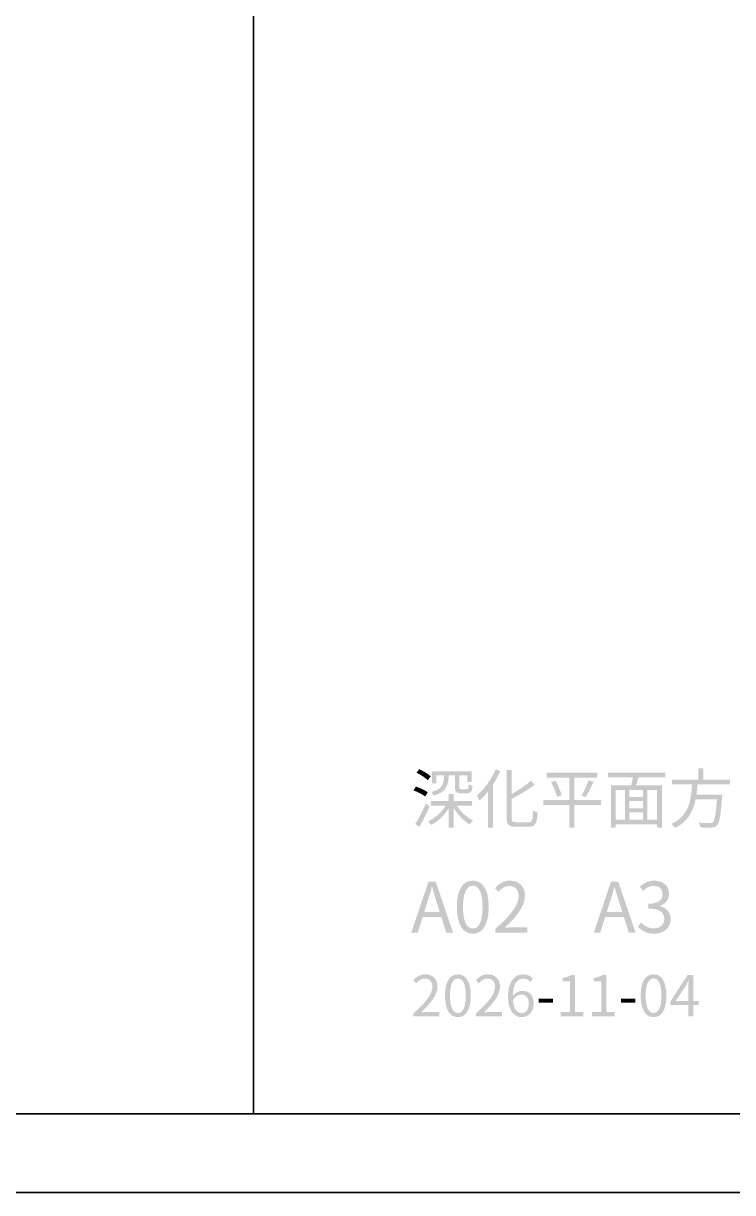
# Model space of a CAD drawing. Header units: millimetres. Extents: x -4600 to 229000, y -4300 to 19460.
# Drawn here: x 56231 to 59834, y -4300 to 1640 of the extents above; entities that cross this region are included whole.
import ezdxf

# ---------------------------------------------------------------- set-up
doc = ezdxf.new("R2010")
doc.units = ezdxf.units.MM
doc.header["$LTSCALE"] = 100
doc.layers.add('A-NOTE', color=7, linetype='Continuous', lineweight=18)
doc.layers.add('A-SHEET', color=7, linetype='Continuous', lineweight=35)

# ---------------------------------------------------------------- blocks, each defined once
blk = doc.blocks.new('A02_SHEET')
at = {"layer": 'A-NOTE'}
h = blk.add_hatch(color=256, dxfattribs=at)
edge = h.paths.add_edge_path()
edge.add_spline(control_points=[(18228.2, -2166.6), (18248.8, -2176.4), (18273.3, -2192.8), (18285.5, -2204.9)], knot_values=[0, 0, 0, 0, 1, 1, 1, 1], degree=3, periodic=0)
edge.add_line((18285.5, -2204.9), (18300.5, -2184.9))
edge.add_spline(control_points=[(18300.5, -2184.9), (18288.1, -2173.1), (18262.5, -2158.1), (18242.2, -2148.9)], knot_values=[0, 0, 0, 0, 1, 1, 1, 1], degree=3, periodic=0)
edge.add_line((18242.2, -2148.9), (18228.2, -2166.6))
h = blk.add_hatch(color=256, dxfattribs=at)
edge = h.paths.add_edge_path()
edge.add_line((18307.7, -2159.4), (18307.7, -2219.9))
edge.add_line((18307.7, -2219.9), (18329.7, -2219.9))
edge.add_line((18329.7, -2219.9), (18329.7, -2180.3))
edge.add_line((18329.7, -2180.3), (18369.3, -2180.3))
edge.add_spline(control_points=[(18369.3, -2180.3), (18366.7, -2228.8), (18356.2, -2252), (18302.8, -2264.5)], knot_values=[0, 0, 0, 0, 1, 1, 1, 1], degree=3, periodic=0)
edge.add_spline(control_points=[(18302.8, -2264.5), (18306.7, -2269.1), (18313, -2277.6), (18314.9, -2283.1)], knot_values=[0, 0, 0, 0, 1, 1, 1, 1], degree=3, periodic=0)
edge.add_spline(control_points=[(18314.9, -2283.1), (18375.8, -2267.1), (18388.9, -2237.3), (18392.5, -2180.3)], knot_values=[0, 0, 0, 0, 1, 1, 1, 1], degree=3, periodic=0)
edge.add_line((18392.5, -2180.3), (18424, -2180.3))
edge.add_line((18424, -2180.3), (18424, -2242.5))
edge.add_spline(control_points=[(18424, -2242.5), (18424, -2265.1), (18429.5, -2271), (18453.4, -2271), (18457.7, -2271), (18481.6, -2271), (18486.8, -2271), (18504.5, -2271), (18510.7, -2263.5), (18513.3, -2233.4)], knot_values=[0, 0, 0, 0, 1, 1, 1, 2, 2, 2, 3, 3, 3, 3], degree=3, periodic=0)
edge.add_spline(control_points=[(18513.3, -2233.4), (18506.8, -2231.7), (18497.6, -2228.8), (18493, -2225.2)], knot_values=[0, 0, 0, 0, 1, 1, 1, 1], degree=3, periodic=0)
edge.add_spline(control_points=[(18493, -2225.2), (18492.1, -2247.4), (18490.8, -2250.7), (18483.9, -2250.7), (18479, -2250.7), (18460, -2250.7), (18456.4, -2250.7), (18447.9, -2250.7), (18446.5, -2249.4), (18446.5, -2242.2)], knot_values=[0, 0, 0, 0, 1, 1, 1, 2, 2, 2, 3, 3, 3, 3], degree=3, periodic=0)
edge.add_line((18446.5, -2242.2), (18446.5, -2180.3))
edge.add_line((18446.5, -2180.3), (18486.2, -2180.3))
edge.add_line((18486.2, -2180.3), (18486.2, -2214.1))
edge.add_line((18486.2, -2214.1), (18508.8, -2214.1))
edge.add_line((18508.8, -2214.1), (18508.8, -2159.4))
edge.add_line((18508.8, -2159.4), (18307.7, -2159.4))
h = blk.add_hatch(color=256, dxfattribs=at)
edge = h.paths.add_edge_path()
edge.add_spline(control_points=[(18629.9, -2149.9), (18608.3, -2201.9), (18572, -2251.7), (18534.3, -2283.1)], knot_values=[0, 0, 0, 0, 1, 1, 1, 1], degree=3, periodic=0)
edge.add_spline(control_points=[(18534.3, -2283.1), (18538.9, -2289), (18546.4, -2301.8), (18549, -2308)], knot_values=[0, 0, 0, 0, 1, 1, 1, 1], degree=3, periodic=0)
edge.add_spline(control_points=[(18549, -2308), (18563.8, -2294.6), (18578.5, -2278.9), (18592.3, -2261.2)], knot_values=[0, 0, 0, 0, 1, 1, 1, 1], degree=3, periodic=0)
edge.add_line((18592.3, -2261.2), (18592.3, -2445.5))
edge.add_line((18592.3, -2445.5), (18616.8, -2445.5))
edge.add_line((18616.8, -2445.5), (18616.8, -2226.8))
edge.add_spline(control_points=[(18616.8, -2226.8), (18630.9, -2204.9), (18643.7, -2181.6), (18653.8, -2158.1)], knot_values=[0, 0, 0, 0, 1, 1, 1, 1], degree=3, periodic=0)
edge.add_line((18653.8, -2158.1), (18629.9, -2149.9))
h = blk.add_hatch(color=256, dxfattribs=at)
edge = h.paths.add_edge_path()
edge.add_spline(control_points=[(18809.7, -2207.2), (18785.8, -2229.4), (18748.1, -2254.7), (18711.4, -2275.3)], knot_values=[0, 0, 0, 0, 1, 1, 1, 1], degree=3, periodic=0)
edge.add_line((18711.4, -2275.3), (18711.4, -2152.8))
edge.add_line((18711.4, -2152.8), (18686.5, -2152.8))
edge.add_line((18686.5, -2152.8), (18686.5, -2395.4))
edge.add_spline(control_points=[(18686.5, -2395.4), (18686.5, -2431.8), (18697, -2441.3), (18731.4, -2441.3), (18738.9, -2441.3), (18790.7, -2441.3), (18798.9, -2441.3), (18833.2, -2441.3), (18840.1, -2422.6), (18844, -2368.9)], knot_values=[0, 0, 0, 0, 1, 1, 1, 2, 2, 2, 3, 3, 3, 3], degree=3, periodic=0)
edge.add_spline(control_points=[(18844, -2368.9), (18836.8, -2367.6), (18827, -2363), (18820.8, -2358.4)], knot_values=[0, 0, 0, 0, 1, 1, 1, 1], degree=3, periodic=0)
edge.add_spline(control_points=[(18820.8, -2358.4), (18818.5, -2406.2), (18815.9, -2418.4), (18797.5, -2418.4), (18786.7, -2418.4), (18741.9, -2418.4), (18733.4, -2418.4), (18715, -2418.4), (18711.4, -2414.4), (18711.4, -2396.1)], knot_values=[0, 0, 0, 0, 1, 1, 1, 2, 2, 2, 3, 3, 3, 3], degree=3, periodic=0)
edge.add_line((18711.4, -2396.1), (18711.4, -2300.2))
edge.add_spline(control_points=[(18711.4, -2300.2), (18752, -2278.9), (18796.2, -2253.7), (18827.3, -2228.1)], knot_values=[0, 0, 0, 0, 1, 1, 1, 1], degree=3, periodic=0)
edge.add_line((18827.3, -2228.1), (18809.7, -2207.2))
h = blk.add_hatch(color=256, dxfattribs=at)
h.paths.add_polyline_path([(18871.9, -2306.1), (18871.9, -2330.6), (19005.1, -2330.6), (19005.1, -2445.9), (19030.7, -2445.9), (19030.7, -2330.6), (19165.6, -2330.6), (19165.6, -2306.1), (19030.7, -2306.1), (19030.7, -2191.5), (19147.2, -2191.5), (19147.2, -2166.9), (18889.2, -2166.9), (18889.2, -2191.5), (19005.1, -2191.5), (19005.1, -2306.1), (18871.9, -2306.1)])
edge = h.paths.add_edge_path(flags=0)
edge.add_spline(control_points=[(19102, -2205.5), (19093.9, -2229.4), (19078.8, -2262.8), (19066.4, -2283.5)], knot_values=[0, 0, 0, 0, 1, 1, 1, 1], degree=3, periodic=0)
edge.add_line((19066.4, -2283.5), (19087.6, -2290.3))
edge.add_spline(control_points=[(19087.6, -2290.3), (19100.4, -2270.7), (19115.8, -2239.3), (19127.9, -2212.7)], knot_values=[0, 0, 0, 0, 1, 1, 1, 1], degree=3, periodic=0)
edge.add_line((19127.9, -2212.7), (19102, -2205.5))
edge = h.paths.add_edge_path(flags=0)
edge.add_spline(control_points=[(18911.8, -2213.7), (18924.6, -2238), (18937.4, -2269.7), (18941.9, -2289.4)], knot_values=[0, 0, 0, 0, 1, 1, 1, 1], degree=3, periodic=0)
edge.add_line((18941.9, -2289.4), (18965.2, -2281.2))
edge.add_spline(control_points=[(18965.2, -2281.2), (18960.6, -2262.2), (18947.2, -2230.8), (18934.1, -2207.2)], knot_values=[0, 0, 0, 0, 1, 1, 1, 1], degree=3, periodic=0)
edge.add_line((18934.1, -2207.2), (18911.8, -2213.7))
h = blk.add_hatch(color=256, dxfattribs=at)
edge = h.paths.add_edge_path()
edge.add_line((19201.3, -2166.6), (19201.3, -2190.2))
edge.add_line((19201.3, -2190.2), (19327.6, -2190.2))
edge.add_spline(control_points=[(19327.6, -2190.2), (19325.3, -2203.6), (19321.7, -2219), (19318.5, -2231.4)], knot_values=[0, 0, 0, 0, 1, 1, 1, 1], degree=3, periodic=0)
edge.add_line((19318.5, -2231.4), (19216.3, -2231.4))
edge.add_line((19216.3, -2231.4), (19216.3, -2446.2))
edge.add_line((19216.3, -2446.2), (19239.9, -2446.2))
edge.add_line((19239.9, -2446.2), (19239.9, -2428.8))
edge.add_line((19239.9, -2428.8), (19450.8, -2428.8))
edge.add_line((19450.8, -2428.8), (19450.8, -2446.2))
edge.add_line((19450.8, -2446.2), (19475.6, -2446.2))
edge.add_line((19475.6, -2446.2), (19475.6, -2231.4))
edge.add_line((19475.6, -2231.4), (19343.7, -2231.4))
edge.add_line((19343.7, -2231.4), (19356.5, -2190.2))
edge.add_line((19356.5, -2190.2), (19491.7, -2190.2))
edge.add_line((19491.7, -2190.2), (19491.7, -2166.6))
edge.add_line((19491.7, -2166.6), (19201.3, -2166.6))
h.paths.add_polyline_path([(19450.8, -2405.9), (19401.6, -2405.9), (19401.6, -2254.3), (19450.8, -2254.3), (19450.8, -2405.9)], flags=0)
h.paths.add_polyline_path([(19239.9, -2405.9), (19239.9, -2254.3), (19287, -2254.3), (19287, -2405.9), (19239.9, -2405.9)], flags=0)
h.paths.add_polyline_path([(19309.6, -2367.6), (19379, -2367.6), (19379, -2405.9), (19309.6, -2405.9), (19309.6, -2367.6)], flags=0)
h.paths.add_polyline_path([(19309.6, -2310.6), (19379, -2310.6), (19379, -2347.6), (19309.6, -2347.6), (19309.6, -2310.6)], flags=0)
h.paths.add_polyline_path([(19309.6, -2290.7), (19309.6, -2254.3), (19379, -2254.3), (19379, -2290.7), (19309.6, -2290.7)], flags=0)
h = blk.add_hatch(color=256, dxfattribs=at)
edge = h.paths.add_edge_path()
edge.add_line((19659.6, -2144), (19659.6, -2201.6))
edge.add_line((19659.6, -2201.6), (19527, -2201.6))
edge.add_line((19527, -2201.6), (19527, -2225.2))
edge.add_line((19527, -2225.2), (19627.9, -2225.2))
edge.add_spline(control_points=[(19627.9, -2225.2), (19624.3, -2300.8), (19614.8, -2385.9), (19523.4, -2427.5)], knot_values=[0, 0, 0, 0, 1, 1, 1, 1], degree=3, periodic=0)
edge.add_spline(control_points=[(19523.4, -2427.5), (19530, -2432.4), (19537.5, -2441.3), (19541.4, -2447.5)], knot_values=[0, 0, 0, 0, 1, 1, 1, 1], degree=3, periodic=0)
edge.add_spline(control_points=[(19541.4, -2447.5), (19608.2, -2415.4), (19634.4, -2361.1), (19646.2, -2302.5)], knot_values=[0, 0, 0, 0, 1, 1, 1, 1], degree=3, periodic=0)
edge.add_line((19646.2, -2302.5), (19754.6, -2302.5))
edge.add_spline(control_points=[(19754.6, -2302.5), (19749.4, -2378.1), (19742.8, -2410.5), (19733.3, -2419), (19729.4, -2422.6), (19725.1, -2422.9), (19717.6, -2422.9), (19709.1, -2422.9), (19685.8, -2422.6), (19662.3, -2420.7)], knot_values=[0, 0, 0, 0, 1, 1, 1, 2, 2, 2, 3, 3, 3, 3], degree=3, periodic=0)
edge.add_spline(control_points=[(19662.3, -2420.7), (19667.2, -2427.5), (19670.5, -2437.7), (19671.1, -2444.6)], knot_values=[0, 0, 0, 0, 1, 1, 1, 1], degree=3, periodic=0)
edge.add_spline(control_points=[(19671.1, -2444.6), (19693, -2445.9), (19715, -2446.2), (19726.1, -2445.5), (19738.9, -2444.9), (19746.7, -2442.3), (19754.3, -2434.4), (19767, -2421.3), (19773.9, -2385), (19780.5, -2291)], knot_values=[0, 0, 0, 0, 1, 1, 1, 2, 2, 2, 3, 3, 3, 3], degree=3, periodic=0)
edge.add_spline(control_points=[(19780.5, -2291), (19781.1, -2287.1), (19781.4, -2278.9), (19781.4, -2278.9)], knot_values=[0, 0, 0, 0, 1, 1, 1, 1], degree=3, periodic=0)
edge.add_line((19781.4, -2278.9), (19650.2, -2278.9))
edge.add_spline(control_points=[(19650.2, -2278.9), (19652.4, -2260.9), (19654.1, -2242.9), (19655.1, -2225.2)], knot_values=[0, 0, 0, 0, 1, 1, 1, 1], degree=3, periodic=0)
edge.add_line((19655.1, -2225.2), (19820.1, -2225.2))
edge.add_line((19820.1, -2225.2), (19820.1, -2201.6))
edge.add_line((19820.1, -2201.6), (19684.9, -2201.6))
edge.add_line((19684.9, -2201.6), (19684.9, -2144))
edge.add_line((19684.9, -2144), (19659.6, -2144))
h = blk.add_hatch(color=256, dxfattribs=at)
edge = h.paths.add_edge_path()
edge.add_spline(control_points=[(18212.8, -2256.6), (18234.1, -2264.1), (18259.6, -2277.2), (18272.4, -2287.7)], knot_values=[0, 0, 0, 0, 1, 1, 1, 1], degree=3, periodic=0)
edge.add_line((18272.4, -2287.7), (18285.5, -2266.1))
edge.add_spline(control_points=[(18285.5, -2266.1), (18272.4, -2256.3), (18246.5, -2244.2), (18225.5, -2237.3)], knot_values=[0, 0, 0, 0, 1, 1, 1, 1], degree=3, periodic=0)
edge.add_line((18225.5, -2237.3), (18212.8, -2256.6))
h = blk.add_hatch(color=256, dxfattribs=at)
edge = h.paths.add_edge_path()
edge.add_line((18392.2, -2274.3), (18392.2, -2311.3))
edge.add_line((18392.2, -2311.3), (18302.8, -2311.3))
edge.add_line((18302.8, -2311.3), (18302.8, -2333.6))
edge.add_line((18302.8, -2333.6), (18376.8, -2333.6))
edge.add_spline(control_points=[(18376.8, -2333.6), (18355.9, -2367.6), (18321.5, -2398.1), (18287.1, -2413.5)], knot_values=[0, 0, 0, 0, 1, 1, 1, 1], degree=3, periodic=0)
edge.add_spline(control_points=[(18287.1, -2413.5), (18292, -2418), (18298.9, -2426.5), (18302.8, -2432.1)], knot_values=[0, 0, 0, 0, 1, 1, 1, 1], degree=3, periodic=0)
edge.add_spline(control_points=[(18302.8, -2432.1), (18336.2, -2415.1), (18369.3, -2383.7), (18392.2, -2348)], knot_values=[0, 0, 0, 0, 1, 1, 1, 1], degree=3, periodic=0)
edge.add_line((18392.2, -2348), (18392.2, -2445.9))
edge.add_line((18392.2, -2445.9), (18416.4, -2445.9))
edge.add_line((18416.4, -2445.9), (18416.4, -2344.4))
edge.add_spline(control_points=[(18416.4, -2344.4), (18437.1, -2379.4), (18468.5, -2412.5), (18498.6, -2429.8)], knot_values=[0, 0, 0, 0, 1, 1, 1, 1], degree=3, periodic=0)
edge.add_spline(control_points=[(18498.6, -2429.8), (18502.5, -2423.6), (18510.1, -2414.4), (18516, -2409.8)], knot_values=[0, 0, 0, 0, 1, 1, 1, 1], degree=3, periodic=0)
edge.add_spline(control_points=[(18516, -2409.8), (18485.2, -2395.4), (18452.8, -2364.7), (18432.8, -2333.6)], knot_values=[0, 0, 0, 0, 1, 1, 1, 1], degree=3, periodic=0)
edge.add_line((18432.8, -2333.6), (18511.1, -2333.6))
edge.add_line((18511.1, -2333.6), (18511.1, -2311.3))
edge.add_line((18511.1, -2311.3), (18416.4, -2311.3))
edge.add_line((18416.4, -2311.3), (18416.4, -2274.3))
edge.add_line((18416.4, -2274.3), (18392.2, -2274.3))
h = blk.add_hatch(color=256, dxfattribs=at)
edge = h.paths.add_edge_path()
edge.add_line((18221.6, -2427.5), (18242.9, -2442.6))
edge.add_spline(control_points=[(18242.9, -2442.6), (18259.9, -2412.1), (18279.9, -2372.2), (18295.3, -2338.1)], knot_values=[0, 0, 0, 0, 1, 1, 1, 1], degree=3, periodic=0)
edge.add_line((18295.3, -2338.1), (18276.3, -2323.4))
edge.add_spline(control_points=[(18276.3, -2323.4), (18259.9, -2360.1), (18237.3, -2402.6), (18221.6, -2427.5)], knot_values=[0, 0, 0, 0, 1, 1, 1, 1], degree=3, periodic=0)
h = blk.add_hatch(color=256, dxfattribs=at)
h.paths.add_polyline_path([(18201.4, -2980), (18234.4, -2980), (18259.6, -2900.5), (18354.7, -2900.5), (18379.5, -2980), (18414.2, -2980), (18325.9, -2720), (18289.4, -2720), (18201.4, -2980)])
edge = h.paths.add_edge_path(flags=0)
edge.add_line((18267.7, -2874.7), (18280.5, -2834.6))
edge.add_spline(control_points=[(18280.5, -2834.6), (18289.7, -2805.1), (18298.3, -2777.1), (18306.4, -2746.6)], knot_values=[0, 0, 0, 0, 1, 1, 1, 1], degree=3, periodic=0)
edge.add_line((18306.4, -2746.6), (18307.8, -2746.6))
edge.add_spline(control_points=[(18307.8, -2746.6), (18316.3, -2776.8), (18324.5, -2805.1), (18334.1, -2834.6)], knot_values=[0, 0, 0, 0, 1, 1, 1, 1], degree=3, periodic=0)
edge.add_line((18334.1, -2834.6), (18346.5, -2874.7))
edge.add_line((18346.5, -2874.7), (18267.7, -2874.7))
h = blk.add_hatch(color=256, dxfattribs=at)
edge = h.paths.add_edge_path()
edge.add_spline(control_points=[(18514.3, -2984.6), (18563.6, -2984.6), (18595.1, -2939.9), (18595.1, -2849.1), (18595.1, -2759), (18563.6, -2715.4), (18514.3, -2715.4), (18464.6, -2715.4), (18433.4, -2759), (18433.4, -2849.1), (18433.4, -2939.9), (18464.6, -2984.6), (18514.3, -2984.6)], knot_values=[0, 0, 0, 0, 1, 1, 1, 2, 2, 2, 3, 3, 3, 4, 4, 4, 4], degree=3, periodic=0)
edge = h.paths.add_edge_path(flags=0)
edge.add_spline(control_points=[(18514.3, -2958.4), (18484.8, -2958.4), (18464.6, -2925.4), (18464.6, -2849.1), (18464.6, -2773.2), (18484.8, -2740.9), (18514.3, -2740.9), (18543.7, -2740.9), (18563.9, -2773.2), (18563.9, -2849.1), (18563.9, -2925.4), (18543.7, -2958.4), (18514.3, -2958.4)], knot_values=[0, 0, 0, 0, 1, 1, 1, 2, 2, 2, 3, 3, 3, 4, 4, 4, 4], degree=3, periodic=0)
h = blk.add_hatch(color=256, dxfattribs=at)
edge = h.paths.add_edge_path()
edge.add_line((18628.1, -2980), (18791.7, -2980))
edge.add_line((18791.7, -2980), (18791.7, -2952))
edge.add_line((18791.7, -2952), (18719.6, -2952))
edge.add_spline(control_points=[(18719.6, -2952), (18706.5, -2952), (18690.6, -2953.4), (18677.1, -2954.5)], knot_values=[0, 0, 0, 0, 1, 1, 1, 1], degree=3, periodic=0)
edge.add_spline(control_points=[(18677.1, -2954.5), (18738.1, -2896.6), (18779.2, -2843.8), (18779.2, -2791.7), (18779.2, -2745.5), (18749.8, -2715.4), (18703.3, -2715.4), (18670.3, -2715.4), (18647.6, -2730.3), (18626.7, -2753.3)], knot_values=[0, 0, 0, 0, 1, 1, 1, 2, 2, 2, 3, 3, 3, 3], degree=3, periodic=0)
edge.add_line((18626.7, -2753.3), (18645.5, -2771.8))
edge.add_spline(control_points=[(18645.5, -2771.8), (18660.1, -2754.4), (18678.1, -2741.6), (18699.4, -2741.6), (18731.7, -2741.6), (18747.3, -2763.3), (18747.3, -2793.1), (18747.3, -2837.8), (18709.7, -2889.5), (18628.1, -2960.8)], knot_values=[0, 0, 0, 0, 1, 1, 1, 2, 2, 2, 3, 3, 3, 3], degree=3, periodic=0)
edge.add_line((18628.1, -2960.8), (18628.1, -2980))
h = blk.add_hatch(color=256, dxfattribs=at)
h.paths.add_polyline_path([(19128.6, -2980), (19161.6, -2980), (19186.8, -2900.5), (19281.9, -2900.5), (19306.7, -2980), (19341.4, -2980), (19253.1, -2720), (19216.6, -2720), (19128.6, -2980)])
edge = h.paths.add_edge_path(flags=0)
edge.add_line((19195, -2874.7), (19207.7, -2834.6))
edge.add_spline(control_points=[(19207.7, -2834.6), (19216.9, -2805.1), (19225.5, -2777.1), (19233.6, -2746.6)], knot_values=[0, 0, 0, 0, 1, 1, 1, 1], degree=3, periodic=0)
edge.add_line((19233.6, -2746.6), (19235, -2746.6))
edge.add_spline(control_points=[(19235, -2746.6), (19243.5, -2776.8), (19251.7, -2805.1), (19261.3, -2834.6)], knot_values=[0, 0, 0, 0, 1, 1, 1, 1], degree=3, periodic=0)
edge.add_line((19261.3, -2834.6), (19273.7, -2874.7))
edge.add_line((19273.7, -2874.7), (19195, -2874.7))
h = blk.add_hatch(color=256, dxfattribs=at)
edge = h.paths.add_edge_path()
edge.add_spline(control_points=[(19436.2, -2984.6), (19482.6, -2984.6), (19519.9, -2956.9), (19519.9, -2910.5), (19519.9, -2874.7), (19495.4, -2852), (19464.9, -2844.5)], knot_values=[0, 0, 0, 0, 1, 1, 1, 2, 2, 2, 2], degree=3, periodic=0)
edge.add_line((19464.9, -2844.5), (19464.9, -2842.7))
edge.add_spline(control_points=[(19464.9, -2842.7), (19492.6, -2833.2), (19511, -2811.9), (19511, -2780.3), (19511, -2739.2), (19479.1, -2715.4), (19435.1, -2715.4), (19405.3, -2715.4), (19382.2, -2728.5), (19362.7, -2746.2)], knot_values=[0, 0, 0, 0, 1, 1, 1, 2, 2, 2, 3, 3, 3, 3], degree=3, periodic=0)
edge.add_line((19362.7, -2746.2), (19380.1, -2766.8))
edge.add_spline(control_points=[(19380.1, -2766.8), (19395, -2751.9), (19413.1, -2741.6), (19434, -2741.6), (19461.3, -2741.6), (19478, -2758), (19478, -2782.8), (19478, -2810.8), (19459.9, -2832.4), (19406, -2832.4)], knot_values=[0, 0, 0, 0, 1, 1, 1, 2, 2, 2, 3, 3, 3, 3], degree=3, periodic=0)
edge.add_line((19406, -2832.4), (19406, -2857.3))
edge.add_spline(control_points=[(19406, -2857.3), (19466.3, -2857.3), (19486.9, -2877.8), (19486.9, -2909.4), (19486.9, -2939.2), (19465.2, -2957.7), (19434, -2957.7), (19404.6, -2957.7), (19385.1, -2943.5), (19369.8, -2927.9)], knot_values=[0, 0, 0, 0, 1, 1, 1, 2, 2, 2, 3, 3, 3, 3], degree=3, periodic=0)
edge.add_line((19369.8, -2927.9), (19353.2, -2948.8))
edge.add_spline(control_points=[(19353.2, -2948.8), (19370.2, -2967.6), (19395.7, -2984.6), (19436.2, -2984.6)], knot_values=[0, 0, 0, 0, 1, 1, 1, 1], degree=3, periodic=0)
h = blk.add_hatch(color=256, dxfattribs=at)
edge = h.paths.add_edge_path()
edge.add_line((18212.6, -3405), (18344.7, -3405))
edge.add_line((18344.7, -3405), (18344.7, -3382.4))
edge.add_line((18344.7, -3382.4), (18286.5, -3382.4))
edge.add_spline(control_points=[(18286.5, -3382.4), (18275.9, -3382.4), (18263, -3383.5), (18252.1, -3384.4)], knot_values=[0, 0, 0, 0, 1, 1, 1, 1], degree=3, periodic=0)
edge.add_spline(control_points=[(18252.1, -3384.4), (18301.4, -3337.7), (18334.7, -3295), (18334.7, -3252.9), (18334.7, -3215.6), (18310.9, -3191.3), (18273.3, -3191.3), (18246.7, -3191.3), (18228.4, -3203.3), (18211.5, -3221.9)], knot_values=[0, 0, 0, 0, 1, 1, 1, 2, 2, 2, 3, 3, 3, 3], degree=3, periodic=0)
edge.add_line((18211.5, -3221.9), (18226.6, -3236.8))
edge.add_spline(control_points=[(18226.6, -3236.8), (18238.4, -3222.8), (18253, -3212.5), (18270.2, -3212.5), (18296.3, -3212.5), (18308.9, -3230), (18308.9, -3254), (18308.9, -3290.1), (18278.5, -3331.9), (18212.6, -3389.5)], knot_values=[0, 0, 0, 0, 1, 1, 1, 2, 2, 2, 3, 3, 3, 3], degree=3, periodic=0)
edge.add_line((18212.6, -3389.5), (18212.6, -3405))
h = blk.add_hatch(color=256, dxfattribs=at)
edge = h.paths.add_edge_path()
edge.add_spline(control_points=[(18438.6, -3408.7), (18478.5, -3408.7), (18504, -3372.6), (18504, -3299.3), (18504, -3226.5), (18478.5, -3191.3), (18438.6, -3191.3), (18398.5, -3191.3), (18373.3, -3226.5), (18373.3, -3299.3), (18373.3, -3372.6), (18398.5, -3408.7), (18438.6, -3408.7)], knot_values=[0, 0, 0, 0, 1, 1, 1, 2, 2, 2, 3, 3, 3, 4, 4, 4, 4], degree=3, periodic=0)
edge = h.paths.add_edge_path(flags=0)
edge.add_spline(control_points=[(18438.6, -3387.5), (18414.9, -3387.5), (18398.5, -3360.9), (18398.5, -3299.3), (18398.5, -3238), (18414.9, -3211.9), (18438.6, -3211.9), (18462.4, -3211.9), (18478.8, -3238), (18478.8, -3299.3), (18478.8, -3360.9), (18462.4, -3387.5), (18438.6, -3387.5)], knot_values=[0, 0, 0, 0, 1, 1, 1, 2, 2, 2, 3, 3, 3, 4, 4, 4, 4], degree=3, periodic=0)
h = blk.add_hatch(color=256, dxfattribs=at)
edge = h.paths.add_edge_path()
edge.add_line((18530.6, -3405), (18662.7, -3405))
edge.add_line((18662.7, -3405), (18662.7, -3382.4))
edge.add_line((18662.7, -3382.4), (18604.5, -3382.4))
edge.add_spline(control_points=[(18604.5, -3382.4), (18593.9, -3382.4), (18581, -3383.5), (18570.2, -3384.4)], knot_values=[0, 0, 0, 0, 1, 1, 1, 1], degree=3, periodic=0)
edge.add_spline(control_points=[(18570.2, -3384.4), (18619.4, -3337.7), (18652.7, -3295), (18652.7, -3252.9), (18652.7, -3215.6), (18628.9, -3191.3), (18591.4, -3191.3), (18564.7, -3191.3), (18546.4, -3203.3), (18529.5, -3221.9)], knot_values=[0, 0, 0, 0, 1, 1, 1, 2, 2, 2, 3, 3, 3, 3], degree=3, periodic=0)
edge.add_line((18529.5, -3221.9), (18544.7, -3236.8))
edge.add_spline(control_points=[(18544.7, -3236.8), (18556.4, -3222.8), (18571, -3212.5), (18588.2, -3212.5), (18614.3, -3212.5), (18626.9, -3230), (18626.9, -3254), (18626.9, -3290.1), (18596.5, -3331.9), (18530.6, -3389.5)], knot_values=[0, 0, 0, 0, 1, 1, 1, 2, 2, 2, 3, 3, 3, 3], degree=3, periodic=0)
edge.add_line((18530.6, -3389.5), (18530.6, -3405))
h = blk.add_hatch(color=256, dxfattribs=at)
edge = h.paths.add_edge_path()
edge.add_spline(control_points=[(18763.2, -3408.7), (18795.9, -3408.7), (18823.7, -3381.2), (18823.7, -3340.5), (18823.7, -3296.4), (18800.8, -3274.6), (18765.3, -3274.6), (18748.9, -3274.6), (18730.6, -3284.1), (18717.7, -3299.9)], knot_values=[0, 0, 0, 0, 1, 1, 1, 2, 2, 2, 3, 3, 3, 3], degree=3, periodic=0)
edge.add_spline(control_points=[(18717.7, -3299.9), (18718.8, -3234.8), (18742.6, -3212.8), (18771.8, -3212.8), (18784.4, -3212.8), (18797.1, -3219.1), (18805.1, -3228.8)], knot_values=[0, 0, 0, 0, 1, 1, 1, 2, 2, 2, 2], degree=3, periodic=0)
edge.add_line((18805.1, -3228.8), (18820, -3212.8))
edge.add_spline(control_points=[(18820, -3212.8), (18808.2, -3200.2), (18792.5, -3191.3), (18770.7, -3191.3), (18730, -3191.3), (18693.1, -3222.5), (18693.1, -3304.7), (18693.1, -3374.1), (18723.1, -3408.7), (18763.2, -3408.7)], knot_values=[0, 0, 0, 0, 1, 1, 1, 2, 2, 2, 3, 3, 3, 3], degree=3, periodic=0)
edge = h.paths.add_edge_path(flags=0)
edge.add_spline(control_points=[(18718.3, -3320.8), (18732, -3301.3), (18748.1, -3294.1), (18761, -3294.1), (18786.5, -3294.1), (18798.8, -3312.2), (18798.8, -3340.5), (18798.8, -3369.2), (18783.3, -3388.1), (18763.2, -3388.1), (18736.9, -3388.1), (18721.1, -3364.3), (18718.3, -3320.8)], knot_values=[0, 0, 0, 0, 1, 1, 1, 2, 2, 2, 3, 3, 3, 4, 4, 4, 4], degree=3, periodic=0)
h = blk.add_hatch(color=256, dxfattribs=at)
edge = h.paths.add_edge_path()
edge.add_line((18960.6, -3405), (19075.8, -3405))
edge.add_line((19075.8, -3405), (19075.8, -3383.2))
edge.add_line((19075.8, -3383.2), (19033.7, -3383.2))
edge.add_line((19033.7, -3383.2), (19033.7, -3195))
edge.add_line((19033.7, -3195), (19013.6, -3195))
edge.add_spline(control_points=[(19013.6, -3195), (19002.2, -3201.6), (18988.7, -3206.5), (18970.1, -3209.9)], knot_values=[0, 0, 0, 0, 1, 1, 1, 1], degree=3, periodic=0)
edge.add_line((18970.1, -3209.9), (18970.1, -3226.5))
edge.add_line((18970.1, -3226.5), (19007.6, -3226.5))
edge.add_line((19007.6, -3226.5), (19007.6, -3383.2))
edge.add_line((19007.6, -3383.2), (18960.6, -3383.2))
edge.add_line((18960.6, -3383.2), (18960.6, -3405))
h = blk.add_hatch(color=256, dxfattribs=at)
edge = h.paths.add_edge_path()
edge.add_line((19119.6, -3405), (19234.8, -3405))
edge.add_line((19234.8, -3405), (19234.8, -3383.2))
edge.add_line((19234.8, -3383.2), (19192.7, -3383.2))
edge.add_line((19192.7, -3383.2), (19192.7, -3195))
edge.add_line((19192.7, -3195), (19172.6, -3195))
edge.add_spline(control_points=[(19172.6, -3195), (19161.2, -3201.6), (19147.7, -3206.5), (19129.1, -3209.9)], knot_values=[0, 0, 0, 0, 1, 1, 1, 1], degree=3, periodic=0)
edge.add_line((19129.1, -3209.9), (19129.1, -3226.5))
edge.add_line((19129.1, -3226.5), (19166.6, -3226.5))
edge.add_line((19166.6, -3226.5), (19166.6, -3383.2))
edge.add_line((19166.6, -3383.2), (19119.6, -3383.2))
edge.add_line((19119.6, -3383.2), (19119.6, -3405))
h = blk.add_hatch(color=256, dxfattribs=at)
edge = h.paths.add_edge_path()
edge.add_spline(control_points=[(19432.5, -3408.7), (19472.3, -3408.7), (19497.8, -3372.6), (19497.8, -3299.3), (19497.8, -3226.5), (19472.3, -3191.3), (19432.5, -3191.3), (19392.4, -3191.3), (19367.2, -3226.5), (19367.2, -3299.3), (19367.2, -3372.6), (19392.4, -3408.7), (19432.5, -3408.7)], knot_values=[0, 0, 0, 0, 1, 1, 1, 2, 2, 2, 3, 3, 3, 4, 4, 4, 4], degree=3, periodic=0)
edge = h.paths.add_edge_path(flags=0)
edge.add_spline(control_points=[(19432.5, -3387.5), (19408.7, -3387.5), (19392.4, -3360.9), (19392.4, -3299.3), (19392.4, -3238), (19408.7, -3211.9), (19432.5, -3211.9), (19456.3, -3211.9), (19472.6, -3238), (19472.6, -3299.3), (19472.6, -3360.9), (19456.3, -3387.5), (19432.5, -3387.5)], knot_values=[0, 0, 0, 0, 1, 1, 1, 2, 2, 2, 3, 3, 3, 4, 4, 4, 4], degree=3, periodic=0)
h = blk.add_hatch(color=256, dxfattribs=at)
h.paths.add_polyline_path([(19609.3, -3405), (19633.9, -3405), (19633.9, -3347.1), (19662, -3347.1), (19662, -3326.2), (19633.9, -3326.2), (19633.9, -3195), (19605, -3195), (19517.6, -3329.9), (19517.6, -3347.1), (19609.3, -3347.1), (19609.3, -3405)])
edge = h.paths.add_edge_path(flags=0)
edge.add_line((19609.3, -3326.2), (19544.8, -3326.2))
edge.add_line((19544.8, -3326.2), (19592.6, -3254.6))
edge.add_spline(control_points=[(19592.6, -3254.6), (19598.7, -3244.3), (19604.4, -3233.7), (19609.5, -3223.6)], knot_values=[0, 0, 0, 0, 1, 1, 1, 1], degree=3, periodic=0)
edge.add_line((19609.5, -3223.6), (19610.7, -3223.6))
edge.add_spline(control_points=[(19610.7, -3223.6), (19610.1, -3234.2), (19609.3, -3251.4), (19609.3, -3261.8)], knot_values=[0, 0, 0, 0, 1, 1, 1, 1], degree=3, periodic=0)
edge.add_line((19609.3, -3261.8), (19609.3, -3326.2))
for points in [[(18849.2, -3334.8), (18922.5, -3334.8), (18922.5, -3314.8), (18849.2, -3314.8), (18849.2, -3334.8)], [(19266.6, -3334.8), (19340, -3334.8), (19340, -3314.8), (19266.6, -3314.8), (19266.6, -3334.8)]]:
    blk.add_hatch(color=256, dxfattribs=at).paths.add_polyline_path(points)
at = {"layer": 'A-SHEET'}
blk.add_line((17400, -3900), (17400, 19060), dxfattribs=at)
for points in [[(-4600, -4300), (29000, -4300), (29000, 19460), (-4600, 19460)], [(-4200, -3900), (28600, -3900), (28600, 19060), (-4200, 19060)]]:
    blk.add_lwpolyline(points, close=True, dxfattribs=at)

msp = doc.modelspace()

# ---------------------------------------------------------------- block references
msp.add_blockref('A02_SHEET', (40000, 0))

doc.saveas('drawing.dxf')
